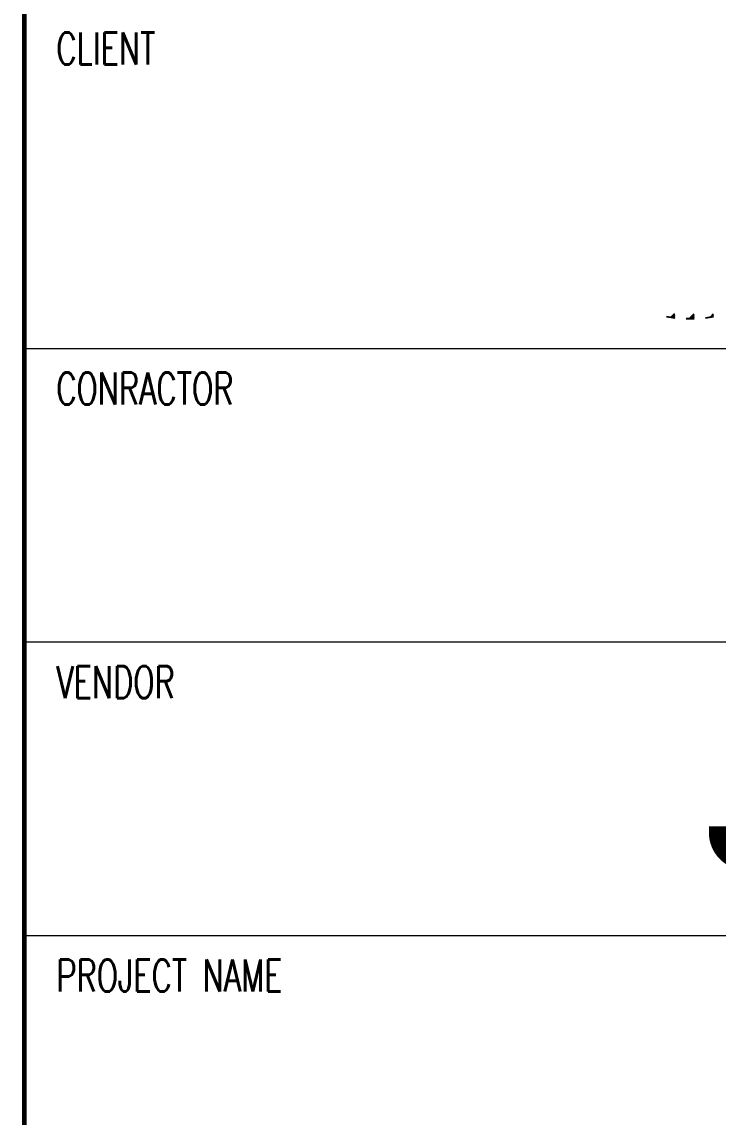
# Model space of a CAD drawing. Header units: millimetres. Extents: x 0 to 134087, y -49114 to 20834.
# Drawn here: x 55787 to 56879, y 1655 to 3373 of the extents above; entities that cross this region are included whole.
import ezdxf

# ---------------------------------------------------------------- set-up
doc = ezdxf.new("R2010")
doc.units = ezdxf.units.MM
doc.header["$LTSCALE"] = 35
doc.linetypes.add('HIDDEN2', pattern=[0.1875, 0.125, -0.0625])
for name, color, linetype in [('9', 2, 'HIDDEN2'), ('border', 130, 'Continuous'), ('CON-R', 1, 'Continuous'), ('FORM', 7, 'Continuous'), ('TITLE', 7, 'Continuous')]:
    doc.layers.add(name, color=color, linetype=linetype)
doc.styles.add('Logo', font='ARIALNB.TTF', dxfattribs={"width": 0.8})
doc.styles.add('ROMANS', font='ROMANS.shx', dxfattribs={"width": 0.8})

# ---------------------------------------------------------------- blocks, each defined once
blk = doc.blocks.new('JNKLOGO')
at = {"layer": 'FORM', "color": 1, "const_width": 20}
blk.add_lwpolyline([(5218.13, 519.59, 1), (5238.13, 519.59, 1)], format="xyb", close=True, dxfattribs=at)
blk.add_lwpolyline([(5288.13, 519.59), (5288.13, 419.59)], dxfattribs=at)
for points in [[(5188.13, 409.59), (5188.13, 404.59, 1), (5228.13, 404.59), (5228.13, 484.59)], [(5328.13, 469.59), (5313.13, 469.59, 1), (5313.13, 419.59), (5328.13, 419.59)], [(5288.13, 437.09, 0.583333), (5228.13, 437.09, 0.583333)]]:
    blk.add_lwpolyline(points, format="xyb", dxfattribs=at)
at = {"layer": 'FORM', "color": 1, "style": 'Logo'}
for s, height, p in [('JNK Heaters Co., Ltd.', 80, (5378.13, 409.59)), ('Heaters', 25, (5245.03, 375.03))]:
    blk.add_text(s, height=height, dxfattribs=at).set_placement(p)

msp = doc.modelspace()

# ---------------------------------------------------------------- linework, layer by layer
at = {"color": 7, "lineweight": 0}
msp.add_line((55790.3611, 618.9025), (55790.3611, 2933.45), dxfattribs=at)
at = {"color": 5}
for p, q in [((56804.9608, 2909.4073), (56810.7246, 2915.1711)), ((56806.1363, 2909.2456), (56810.7246, 2913.834)), ((56807.3176, 2909.0899), (56810.7246, 2912.4969)), ((56808.5049, 2908.9401), (56810.7246, 2911.1598)), ((56809.6982, 2908.7963), (56810.7246, 2909.8227)), ((56833.6403, 2907.3336), (56841.0532, 2914.7465)), ((56834.975, 2907.3312), (56841.0532, 2913.4094)), ((56836.3181, 2907.3372), (56841.0532, 2912.0723)), ((56837.6697, 2907.3517), (56841.0532, 2910.7352)), ((56839.0301, 2907.375), (56841.0532, 2909.3981)), ((56840.3993, 2907.4071), (56841.0532, 2908.061)), ((56840.3993, 2907.4071), (56841.0532, 2908.061)), ((56866.8161, 2909.7561), (56871.608, 2914.5481)), ((56868.3997, 2910.0027), (56871.608, 2913.211)), ((56869.998, 2910.2639), (56871.608, 2911.8739))]:
    msp.add_line(p, q, dxfattribs=at)
at = {"layer": '9', "color": 5, "linetype": 'Continuous'}
msp.add_line((56810.4683, 2908.7071), (56810.7246, 2908.9634), dxfattribs=at)
for start, end in [(260.0645829, 263.5671441), (268.2968611, 271.7031389), (268.2968611, 271.7031389), (276.4328559, 279.9354171)]:
    msp.add_arc((56834.6946, 3121.2745), 213.9435, start, end, dxfattribs=at)
at = {"layer": 'border', "color": 7, "linetype": 'Continuous', "lineweight": 0}
for p, q in [((55790.3611, 2860.4159), (60130.3597, 2860.4159)), ((55790.3611, 2400.06), (60130.3597, 2400.06)), ((55790.3611, 1939.7041), (60130.3597, 1939.7041))]:
    msp.add_line(p, q, dxfattribs=at)
at = {"layer": 'TITLE', "color": 7, "lineweight": 0}
msp.add_lwpolyline([(55790.3611, 618.9025, 7.5474, 7.5474, 0), (55790.3611, 5038.8059, 0, 0, 0), (60130.3597, 5038.8059, 0, 0, 0)], format="xyseb", dxfattribs=at)

# ---------------------------------------------------------------- block references
at = {"layer": 'CON-R', "xscale": 1.961960000000143, "yscale": 1.961960000000143, "zscale": 1.961960000000143}
msp.add_blockref('JNKLOGO', (46704.8712, 1307.2768), dxfattribs=at)

# ---------------------------------------------------------------- texts
at = {"color": 7, "lineweight": 0, "style": 'ROMANS', "width": 0.7}
for s, height, p in [('CLIENT', 50.31625, (55840.6773, 3305.7525)), ('CONRACTOR', 50.31625, (55840.6773, 2772.3624)), ('VENDOR', 50.31625, (55840.6773, 2312.0065)), ('PROJECT NAME', 50.316251, (55840.6773, 1851.6506))]:
    msp.add_text(s, height=height, dxfattribs=at).set_placement(p)

doc.saveas('drawing.dxf')
